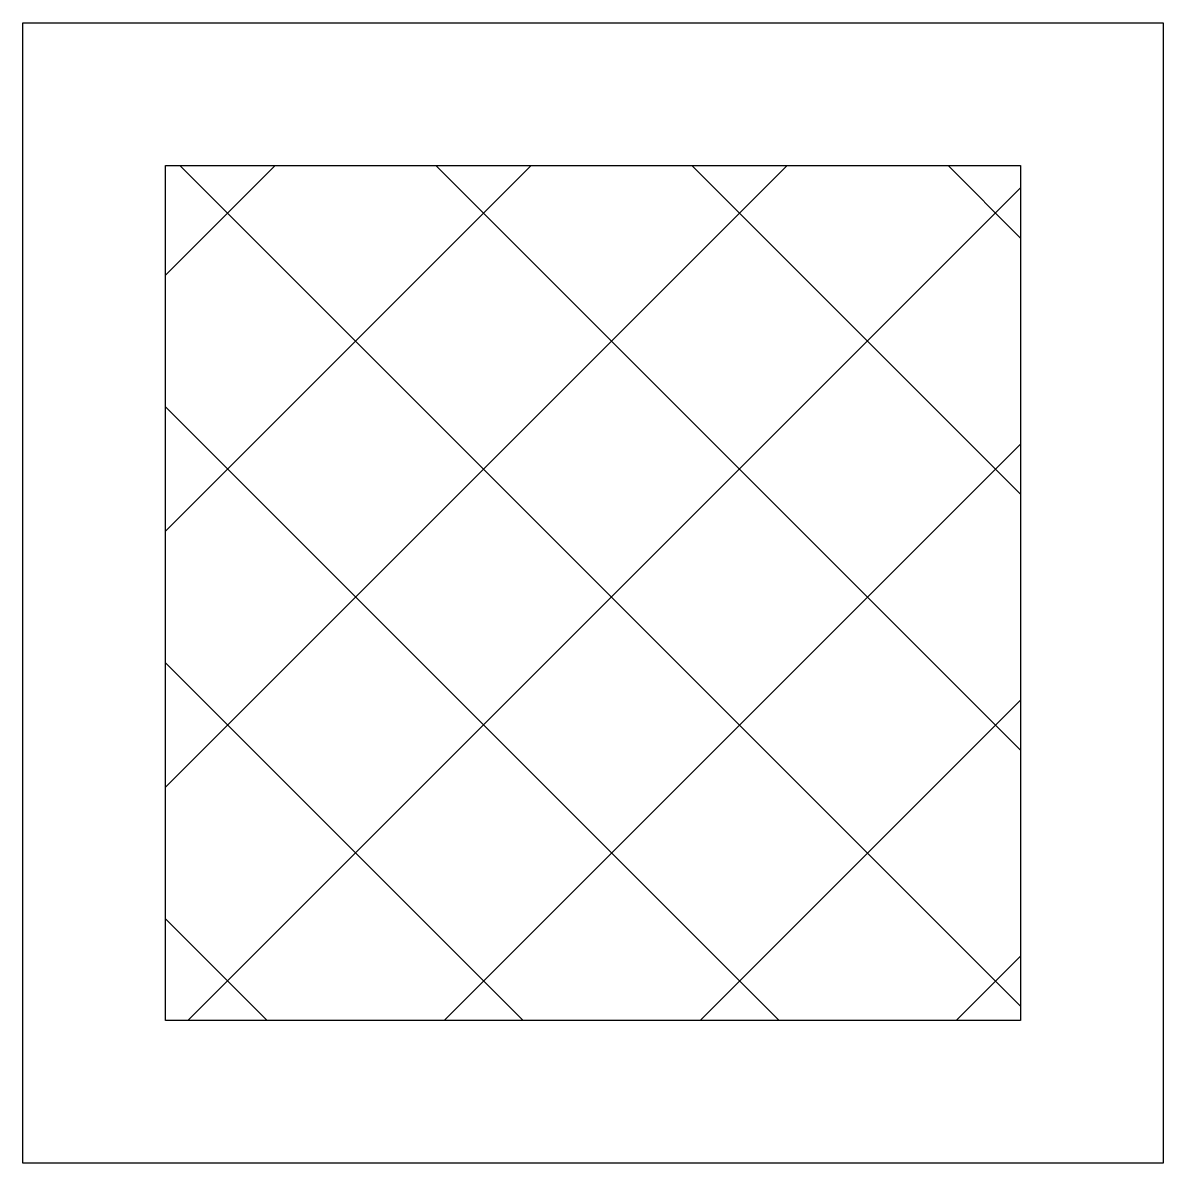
# Model space of a CAD drawing. Header units: millimetres. Extents: x -6904.126 to -6903.726, y -904.753 to -904.353.
import ezdxf

# ---------------------------------------------------------------- set-up
doc = ezdxf.new("R2010")
doc.units = ezdxf.units.MM
doc.layers.add('Spda_símbolos', color=2, linetype='Continuous')

msp = doc.modelspace()

# ---------------------------------------------------------------- hatches: boundary and pattern name
at = {"layer": 'Spda_símbolos'}
h = msp.add_hatch(dxfattribs=at)
h.set_pattern_fill('ANSI37', color=1, scale=0.02, style=0)
h.set_pattern_definition([(45, (-6875.18235, -970.46969), (-0.04490128, 0.04490128), []), (135, (-6875.18235, -970.46969), (-0.04490128, -0.04490128), [])])
h.paths.add_polyline_path([(-6904.07565, -904.40316), (-6904.07565, -904.70316), (-6903.77565, -904.70316), (-6903.77565, -904.40316)])

# ---------------------------------------------------------------- linework, layer by layer
at = {"layer": 'Spda_símbolos', "color": 3}
msp.add_lwpolyline([(-6904.12565, -904.75316), (-6904.12565, -904.35316), (-6903.72565, -904.35316), (-6903.72565, -904.75316)], close=True, dxfattribs=at)
at = {"layer": 'Spda_símbolos', "color": 2}
msp.add_lwpolyline([(-6904.07565, -904.70316), (-6904.07565, -904.40316), (-6903.77565, -904.40316), (-6903.77565, -904.70316)], close=True, dxfattribs=at)

doc.saveas('drawing.dxf')
